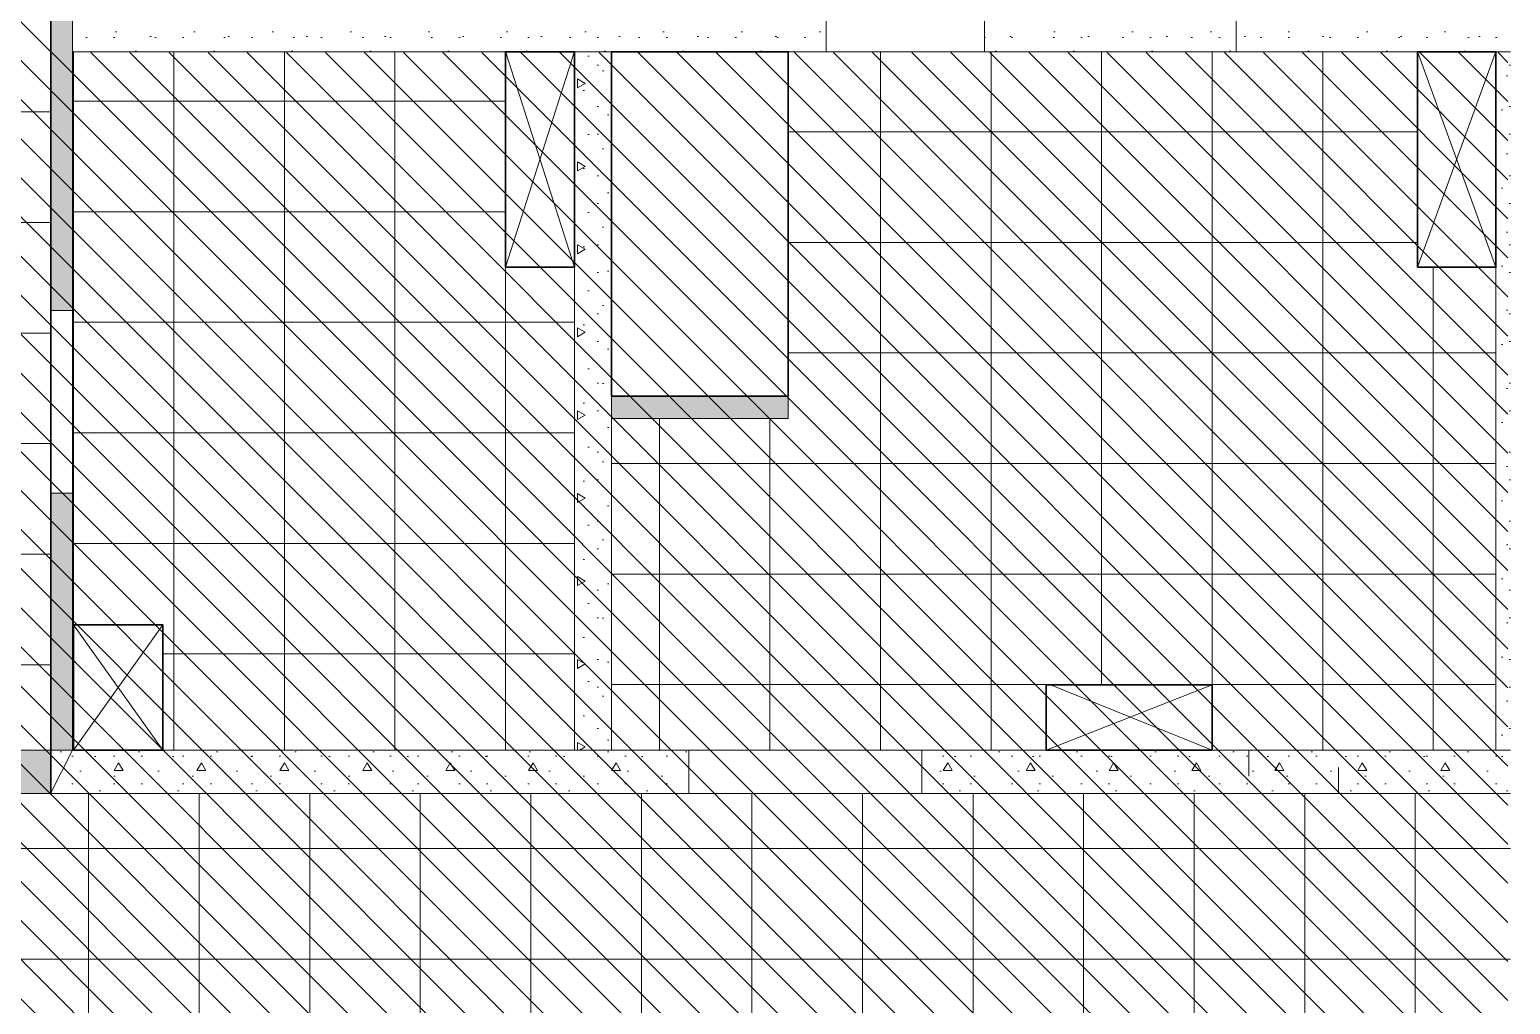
# Model space of a CAD drawing. Header units: millimetres. Extents: x -13681 to 12078, y -5706 to 16092.
# Drawn here: x 4042 to 12078, y 2628 to 7918 of the extents above; entities that cross this region are included whole.
import ezdxf

# ---------------------------------------------------------------- set-up
doc = ezdxf.new("R2010")
doc.units = ezdxf.units.MM
doc.linetypes.add('DASHED2', pattern=[9.525, 6.35, -3.175])
doc.linetypes.add('IMPORT-Small Dashed _2_', pattern=[282.222222, 141.111111, -141.111111])
for name, color, linetype, lineweight in [('A-Des_ Ceiling', 7, 'Continuous', 13), ('A-Des_ Ceiling_Pen_No__19', 7, 'Continuous', 13), ('A-Des_ Ceiling_Pen_No__5', 171, 'Continuous', 18), ('A-Des_ Ceiling_Pen_No__89', 123, 'Continuous', 13), ('A-Des_ Columns_Pen_No__183', 20, 'Continuous', 18), ('A-Des_ Columns_Pen_No__28', 14, 'Continuous', 35), ('A-Des_ Walls', 7, 'Continuous', 13), ('A-Des_ Walls_Pen_No__221', 10, 'Continuous', 13), ('A-Des_ Walls_Pen_No__27', 7, 'Continuous', 13), ('A-Des_ Walls_Pen_No__87', 251, 'Continuous', 13), ('A-DETL-____-OTLN', 10, 'Continuous', 13), ('A-DETL-GENF-OTLN', 92, 'Continuous', 25), ('L40 Reflected Ceiling Plans_GF Existing Ground Presentation Plan_2_dwg', 8, 'Continuous', 13)]:
    doc.layers.add(name, color=color, linetype=linetype, lineweight=lineweight)
pattern_1 = [(270, (0, 0), (779.423, 5e-14), [48.75, -401.25]), (270, (389.7, -225), (779.423, 5e-14), [48.75, -401.25]), (330, (0, 0), (389.71, 675), [48.75, -401.25]), (330, (0, -450), (389.71, 675), [48.75, -401.25]), (30, (0, -48.75), (-389.71, 675), [48.75, -401.25]), (30, (0, -498.75), (-389.71, 675), [48.75, -401.25]), (270, (75, 0), (150, 9e-15), [0, -150, 0, -225]), (315, (75, -75), (106.066, 106.066), [0, -112.5, 0, -187.5])]
pattern_2 = [(180, (0, 0), (1e-13, 779.423), [48.75, -401.25]), (180, (-225, -389.7), (1e-13, 779.423), [48.75, -401.25]), (240, (0, 0), (-675, 389.71), [48.75, -401.25]), (240, (-450, 0), (-675, 389.71), [48.75, -401.25]), (300, (-48.75, 0), (675, 389.71), [48.75, -401.25]), (300, (-498.75, 0), (675, 389.71), [48.75, -401.25]), (180, (0, -75), (2e-14, 150), [0, -150, 0, -225]), (225, (-75, -75), (-106.066, 106.066), [0, -112.5, 0, -187.5])]
pattern_3 = [(0, (0, 0), (0, 779.423), [48.75, -401.25]), (0, (225, 389.7), (0, 779.423), [48.75, -401.25]), (60, (0, 0), (-675, 389.71), [48.75, -401.25]), (60, (450, 0), (-675, 389.71), [48.75, -401.25]), (120, (48.75, 0), (675, 389.71), [48.75, -401.25]), (120, (498.75, 0), (675, 389.71), [48.75, -401.25]), (0, (0, 75), (0, 150), [0, -150, 0, -225]), (45, (75, 75), (-106.066, 106.066), [0, -112.5, 0, -187.5])]

# ---------------------------------------------------------------- blocks, each defined once
blk = doc.blocks.new('L40 Reflected Ceiling Plans_GF Existing Ground Presentation Plan_2_dwg_Slab_22_4-12208791-Existing Enlarged Layout 1 RCP')
at = {"layer": 'A-Des_ Ceiling'}
h = blk.add_hatch(dxfattribs=at)
h.set_pattern_fill('FP_9', color=253, style=0, pattern_type=2)
h.set_pattern_definition([(0, (10459.7, 4363.3), (0, 600), []), (90, (10459.7, 4363.3), (-600, 4e-14), [])])
h.paths.add_polyline_path([(8884.7, 4008.3), (9559.7, 4008.3), (9559.7, 4363.3), (10459.7, 4363.3), (10459.7, 4008.3), (11999.7, 4008.3), (11999.7, 6628.3), (11574.7, 6628.3), (11574.7, 7798.3), (8159.7, 7798.3), (8159.7, 5808.3), (7199.7, 5808.3), (7199.7, 4008.3), (8820.2, 4008.3)])
at = {"layer": 'A-Des_ Ceiling_Pen_No__89', "color": 253}
for p, q in [((8364.7, 7798.3), (8159.7, 7798.3)), ((8159.7, 7798.3), (8159.7, 7793.4)), ((9224.7, 7798.3), (8364.7, 7798.3)), ((11574.7, 7798.3), (9224.7, 7798.3)), ((11574.7, 7793.4), (11574.7, 7798.3)), ((8159.7, 7793.4), (8159.7, 5928.3)), ((7619.7, 4008.3), (8884.7, 4008.3)), ((8884.7, 4008.3), (9559.7, 4008.3))]:
    blk.add_line(p, q, dxfattribs=at)
at = {"layer": 'A-Des_ Ceiling_Pen_No__89', "color": 253, "flags": 128}
for points in [[(11999.7, 6628.3), (11574.7, 6628.3), (11574.7, 7793.4)], [(10459.7, 4008.3), (11999.7, 4008.3), (11999.7, 6628.3)], [(8159.7, 5928.3), (8159.7, 5808.3), (7199.7, 5808.3)], [(7199.7, 5808.3), (7199.7, 4008.3), (7619.7, 4008.3)], [(9559.7, 4008.3), (9559.7, 4363.3), (10459.7, 4363.3), (10459.7, 4008.3)]]:
    blk.add_lwpolyline(points, dxfattribs=at)
blk = doc.blocks.new('L40 Reflected Ceiling Plans_GF Existing Ground Presentation Plan_2_dwg_Slab_23_4-12208792-Existing Enlarged Layout 1 RCP')
at = {"layer": 'A-Des_ Ceiling'}
h = blk.add_hatch(dxfattribs=at)
h.set_pattern_fill('FP_10', color=253, style=0, pattern_type=2)
h.set_pattern_definition([(0, (6624.7, 6329.8), (0, 600), []), (90, (6624.7, 6329.8), (-600, 4e-14), [])])
h.paths.add_polyline_path([(5639.1, 4008.3), (6999.7, 4008.3), (6999.7, 6628.3), (6624.7, 6628.3), (6624.7, 7798.3), (4279.7, 7798.3), (4279.7, 4688.3), (4764.7, 4688.3), (4764.7, 4008.3)])
at = {"layer": 'A-Des_ Ceiling_Pen_No__89', "color": 253}
for p, q in [((6624.7, 7798.3), (4279.7, 7798.3)), ((4279.7, 7798.3), (4279.7, 7793.4)), ((6624.7, 7793.4), (6624.7, 7798.3)), ((4279.7, 7793.4), (4279.7, 4688.3))]:
    blk.add_line(p, q, dxfattribs=at)
at = {"layer": 'A-Des_ Ceiling_Pen_No__89', "color": 253, "flags": 128}
for points in [[(6999.7, 6628.3), (6624.7, 6628.3), (6624.7, 7793.4)], [(4764.7, 4008.3), (6999.7, 4008.3), (6999.7, 6628.3)], [(4279.7, 4688.3), (4764.7, 4688.3), (4764.7, 4008.3)]]:
    blk.add_lwpolyline(points, dxfattribs=at)
blk = doc.blocks.new('L40 Reflected Ceiling Plans_GF Existing Ground Presentation Plan_2_dwg_Slab_24_4-12208793-Existing Enlarged Layout 1 RCP')
at = {"layer": 'A-Des_ Ceiling'}
h = blk.add_hatch(dxfattribs=at)
h.set_pattern_fill('FP_11', color=253, style=0, pattern_type=2)
h.set_pattern_definition([(0, (22361.76, 2873.3), (0, 600), []), (90, (22361.76, 2873.3), (-600, 4e-14), [])])
h.paths.add_polyline_path([(5639.1, 1373.3), (12078.4, 1373.3), (12078.4, 3773.3), (-10965.3, 3773.3), (-10965.3, 1373.3), (4274.7, 1373.3)])
at = {"layer": 'A-Des_ Ceiling_Pen_No__89', "color": 253}
for p, q in [((4154.7, 3773.3), (2189.7, 3773.3)), ((8884.7, 3773.3), (7619.7, 3773.3)), ((12064.6, 3773.3), (8884.7, 3773.3)), ((12078.4, 3773.3), (12064.6, 3773.3))]:
    blk.add_line(p, q, dxfattribs=at)
at = {"layer": 'A-Des_ Ceiling_Pen_No__89', "color": 253, "flags": 128}
blk.add_lwpolyline([(7619.7, 3773.3), (4159.7, 3773.3), (4154.7, 3773.3)], dxfattribs=at)
blk = doc.blocks.new('L40 Reflected Ceiling Plans_GF Existing Ground Presentation Plan_2_dwg_Slab_25_4-12208794-Existing Enlarged Layout 1 RCP')
at = {"layer": 'A-Des_ Ceiling'}
h = blk.add_hatch(dxfattribs=at)
h.set_pattern_fill('FP_12', color=253, style=0, pattern_type=2)
h.set_pattern_definition([(0, (3174.7, 5071.1), (0, 600), []), (90, (3174.7, 5071.1), (-600, 4e-14), [])])
h.paths.add_polyline_path([(2189.7, 4008.3), (4159.7, 4008.3), (4159.7, 14118.3), (2189.7, 14118.3), (2189.7, 14113.3), (1269.7, 14113.3), (1269.7, 10098.3), (2189.7, 10098.3), (2189.7, 4953.3)])
at = {"layer": 'A-Des_ Ceiling_Pen_No__89', "color": 253}
for p, q in [((1289.7, 14113.3), (1269.7, 14113.3)), ((2797.2, 14118.3), (2189.7, 14118.3)), ((4042.2, 14118.3), (2797.2, 14118.3)), ((4159.7, 14118.3), (4042.2, 14118.3)), ((4159.7, 11983.3), (4159.7, 14118.3)), ((4159.7, 11773.3), (4159.7, 11983.3)), ((4159.7, 11673), (4159.7, 11773.3)), ((4159.7, 10763), (4159.7, 11673)), ((4159.7, 6393.3), (4159.7, 10763)), ((2189.7, 9056), (2189.7, 8186)), ((2189.7, 8186), (2189.7, 7789.9)), ((2189.7, 7789.9), (2189.7, 6919.9)), ((2189.7, 6919.9), (2189.7, 6423.3)), ((2189.7, 6423.3), (2189.7, 4953.3)), ((4159.7, 5403.3), (4159.7, 6393.3)), ((4159.7, 4008.3), (4159.7, 5403.3)), ((2189.7, 4953.3), (2189.7, 4008.3)), ((2189.7, 4008.3), (2210.7, 4008.3)), ((2210.7, 4008.3), (4154.7, 4008.3)), ((4154.7, 4008.3), (4159.7, 4008.3))]:
    blk.add_line(p, q, dxfattribs=at)
at = {"layer": 'A-Des_ Ceiling_Pen_No__89', "color": 253, "flags": 128}
for points in [[(1269.7, 14113.3), (1269.7, 10098.3), (2189.7, 10098.3), (2189.7, 9056)], [(2189.7, 14118.3), (2189.7, 14113.3), (1289.7, 14113.3)]]:
    blk.add_lwpolyline(points, dxfattribs=at)
blk = doc.blocks.new('L40 Reflected Ceiling Plans_GF Existing Ground Presentation Plan_2_dwg_Wall_11_4-12208829-Existing Enlarged Layout 1 RCP')
at = {"layer": 'A-Des_ Walls'}
for points in [[(4274.7, 8038.3), (4274.7, 8133.3), (4154.7, 8133.3), (4249.7, 8058.1)], [(4274.7, 8038.3), (4274.7, 8038.3), (4154.7, 8133.3), (4154.7, 8038.3), (4249.7, 8038.3)], [(4274.7, 6393.3), (4274.7, 8038.3), (4154.7, 8038.3), (4154.7, 6393.3), (4159.7, 6393.3)], [(4154.7, 4008.3), (4274.7, 4008.3), (4274.7, 5403.3), (4154.7, 5403.3), (4154.7, 4014.8)]]:
    blk.add_hatch(color=10, dxfattribs=at).paths.add_polyline_path(points)
at = {"layer": 'A-Des_ Walls_Pen_No__27', "color": 253}
for p, q in [((4274.7, 8133.3), (4249.7, 8133.3)), ((4274.7, 7798.3), (4274.7, 8038.3)), ((4274.7, 7793.4), (4274.7, 7798.3)), ((4274.7, 4008.3), (4154.7, 4008.3))]:
    blk.add_line(p, q, dxfattribs=at)
at = {"layer": 'A-Des_ Walls_Pen_No__27', "color": 253, "flags": 128}
for points in [[(4249.7, 8133.3), (4154.7, 8133.3), (4154.7, 6393.3), (4274.7, 6393.3), (4274.7, 7793.4)], [(4154.7, 4008.3), (4154.7, 5403.3), (4274.7, 5403.3), (4274.7, 4008.3)]]:
    blk.add_lwpolyline(points, dxfattribs=at)
at = {"layer": 'A-Des_ Walls_Pen_No__87', "color": 253, "flags": 128}
for points in [[(4154.7, 6393.3), (4154.7, 5898.3), (4154.7, 5403.3)], [(4274.7, 5403.3), (4274.7, 5898.3), (4274.7, 6393.3)]]:
    blk.add_lwpolyline(points, dxfattribs=at)
blk = doc.blocks.new('L40 Reflected Ceiling Plans_GF Existing Ground Presentation Plan_2_dwg_Wall_38_4-12208873-Existing Enlarged Layout 1 RCP')
at = {"layer": 'A-Des_ Walls'}
h = blk.add_hatch(dxfattribs=at)
h.set_pattern_fill('FP_20', color=253, style=0, pattern_type=2)
h.set_pattern_definition(pattern_1)
h.paths.add_polyline_path([(6999.7, 4008.3), (7199.7, 4008.3), (7199.7, 7798.3), (6999.7, 7798.3), (6999.7, 5193.1)])
at = {"layer": 'A-Des_ Walls', "color": 253}
for p, q in [((7199.7, 7798.3), (6999.7, 7798.3)), ((6999.7, 7798.3), (6999.7, 7793.4)), ((7199.7, 7793.4), (7199.7, 7798.3)), ((6999.7, 7793.4), (6999.7, 4008.3)), ((7199.7, 5928.3), (7199.7, 7793.4)), ((7199.7, 5808.3), (7199.7, 5928.3)), ((7199.7, 4008.3), (7199.7, 5808.3)), ((6999.7, 4008.3), (7199.7, 4008.3))]:
    blk.add_line(p, q, dxfattribs=at)
at = {"layer": 'A-Des_ Walls_Pen_No__27', "color": 253}
for p, q in [((6999.7, 7798.3), (6999.7, 7793.4)), ((7199.7, 7793.4), (7199.7, 7798.3)), ((6999.7, 7793.4), (6999.7, 4008.3)), ((7199.7, 5928.3), (7199.7, 7793.4)), ((7199.7, 5808.3), (7199.7, 5928.3)), ((7199.7, 4008.3), (7199.7, 5808.3))]:
    blk.add_line(p, q, dxfattribs=at)
blk = doc.blocks.new('L40 Reflected Ceiling Plans_GF Existing Ground Presentation Plan_2_dwg_Wall_83_4-12208945-Existing Enlarged Layout 1 RCP')
at = {"layer": 'A-Des_ Walls'}
h = blk.add_hatch(dxfattribs=at)
h.set_pattern_fill('FP_18', color=253, style=0, pattern_type=2)
h.set_pattern_definition(pattern_2)
h.paths.add_polyline_path([(11999.7, 7798.3), (12078.4, 7798.3), (12078.4, 8038.3), (10589.7, 8038.3), (10589.7, 7798.3)])
at = {"layer": 'A-Des_ Walls', "color": 253}
for p, q in [((10589.7, 8038.3), (10589.7, 7798.3)), ((12078.4, 8038.3), (10589.7, 8038.3)), ((10589.7, 7798.3), (11999.7, 7798.3)), ((11999.7, 7798.3), (12078.4, 7798.3))]:
    blk.add_line(p, q, dxfattribs=at)
at = {"layer": 'A-Des_ Walls_Pen_No__27', "color": 253}
for p, q in [((12078.4, 8038.3), (10589.7, 8038.3)), ((10589.7, 7798.3), (11999.7, 7798.3))]:
    blk.add_line(p, q, dxfattribs=at)
blk = doc.blocks.new('L40 Reflected Ceiling Plans_GF Existing Ground Presentation Plan_2_dwg_Wall_93_4-12208957-Existing Enlarged Layout 1 RCP')
at = {"layer": 'A-Des_ Walls'}
h = blk.add_hatch(dxfattribs=at)
h.set_pattern_fill('FP_20', color=253, style=0, pattern_type=2)
h.set_pattern_definition(pattern_1)
h.paths.add_polyline_path([(11999.7, 4008.3), (12078.4, 4008.3), (12078.4, 7798.3), (11999.7, 7798.3), (11999.7, 5193.1)])
at = {"layer": 'A-Des_ Walls', "color": 253}
for p, q in [((11999.7, 7793.4), (11999.7, 4008.3)), ((11999.7, 4008.3), (12064.6, 4008.3)), ((12064.6, 4008.3), (12078.4, 4008.3))]:
    blk.add_line(p, q, dxfattribs=at)
at = {"layer": 'A-Des_ Walls', "color": 253, "flags": 128}
blk.add_lwpolyline([(12078.4, 7798.3), (11999.7, 7798.3), (11999.7, 7793.4)], dxfattribs=at)
at = {"layer": 'A-Des_ Walls_Pen_No__27', "color": 253}
for p, q in [((11999.7, 7798.3), (11999.7, 7793.4)), ((11999.7, 7793.4), (11999.7, 4008.3))]:
    blk.add_line(p, q, dxfattribs=at)
blk = doc.blocks.new('L40 Reflected Ceiling Plans_GF Existing Ground Presentation Plan_2_dwg_Column_12_4-12209082-Existing Enlarged Layout 1 RCP')
at = {"layer": 'A-Des_ Columns_Pen_No__28', "color": 133}
for p, q in [((6999.7, 7798.3), (6624.7, 7798.3)), ((6624.7, 7798.3), (6624.7, 7793.4)), ((6999.7, 7793.4), (6999.7, 7798.3)), ((6624.7, 7793.4), (6624.7, 6628.3))]:
    blk.add_line(p, q, dxfattribs=at)
at = {"layer": 'A-Des_ Columns_Pen_No__28', "color": 133, "flags": 128}
blk.add_lwpolyline([(6624.7, 6628.3), (6999.7, 6628.3), (6999.7, 7793.4)], dxfattribs=at)
blk = doc.blocks.new('L40 Reflected Ceiling Plans_GF Existing Ground Presentation Plan_2_dwg_Column_13_4-12209083-Existing Enlarged Layout 1 RCP')
at = {"layer": 'A-Des_ Columns_Pen_No__28', "color": 133}
blk.add_line((9559.7, 4008.3), (10459.7, 4008.3), dxfattribs=at)
at = {"layer": 'A-Des_ Columns_Pen_No__28', "color": 133, "flags": 128}
blk.add_lwpolyline([(10459.7, 4008.3), (10459.7, 4363.3), (9559.7, 4363.3), (9559.7, 4008.3)], dxfattribs=at)
blk = doc.blocks.new('L40 Reflected Ceiling Plans_GF Existing Ground Presentation Plan_2_dwg_Column_15_4-12209085-Existing Enlarged Layout 1 RCP')
at = {"layer": 'A-Des_ Columns_Pen_No__28', "color": 133}
for p, q in [((8159.7, 7798.3), (7199.7, 7798.3)), ((7199.7, 7798.3), (7199.7, 7793.4)), ((8159.7, 7793.4), (8159.7, 7798.3)), ((7199.7, 7793.4), (7199.7, 5928.3)), ((8159.7, 5928.3), (8159.7, 7793.4)), ((7199.7, 5928.3), (8159.7, 5928.3))]:
    blk.add_line(p, q, dxfattribs=at)
blk = doc.blocks.new('L40 Reflected Ceiling Plans_GF Existing Ground Presentation Plan_2_dwg_Wall_166_4-12209101-Existing Enlarged Layout 1 RCP')
at = {"layer": 'A-Des_ Walls'}
blk.add_hatch(color=10, dxfattribs=at).paths.add_polyline_path([(8159.7, 5808.3), (8159.7, 5928.3), (7199.7, 5928.3), (7199.7, 5808.3)])
at = {"layer": 'A-Des_ Walls_Pen_No__27', "color": 253, "flags": 128}
blk.add_lwpolyline([(7199.7, 5808.3), (8159.7, 5808.3), (8159.7, 5928.3), (7199.7, 5928.3)], close=True, dxfattribs=at)
blk = doc.blocks.new('L40 Reflected Ceiling Plans_GF Existing Ground Presentation Plan_2_dwg_Wall_167_4-12209103-Existing Enlarged Layout 1 RCP')
at = {"layer": 'A-Des_ Walls'}
h = blk.add_hatch(dxfattribs=at)
h.set_pattern_fill('FP_18', color=253, style=0, pattern_type=2)
h.set_pattern_definition(pattern_2)
h.paths.add_polyline_path([(9224.7, 7798.3), (10589.7, 7798.3), (10589.7, 8038.3), (4274.7, 8038.3), (4274.7, 7798.3), (8364.7, 7798.3), (8364.7, 7988.3), (9224.7, 7988.3)])
at = {"layer": 'A-Des_ Walls', "color": 253, "flags": 128}
blk.add_lwpolyline([(4274.7, 7798.3), (8364.7, 7798.3), (8364.7, 7848.3), (8364.7, 7988.3), (8794.7, 7988.3), (9224.7, 7988.3), (9224.7, 7848.3), (9224.7, 7798.3), (10589.7, 7798.3), (10589.7, 8038.3), (4274.7, 8038.3)], close=True, dxfattribs=at)
at = {"layer": 'A-Des_ Walls_Pen_No__27', "color": 253}
blk.add_line((10469.7, 8038.3), (7199.7, 8038.3), dxfattribs=at)
at = {"layer": 'A-Des_ Walls_Pen_No__27', "color": 253, "flags": 128}
for points in [[(6999.7, 8038.3), (4274.7, 8038.3), (4274.7, 7798.3), (6999.7, 7798.3)], [(8364.7, 7988.3), (8364.7, 7848.3), (8364.7, 7798.3), (7199.7, 7798.3)], [(9224.7, 7988.3), (9224.7, 7848.3), (9224.7, 7798.3), (10589.7, 7798.3)]]:
    blk.add_lwpolyline(points, dxfattribs=at)
at = {"layer": 'A-Des_ Walls_Pen_No__87', "color": 253, "flags": 128}
blk.add_lwpolyline([(8364.7, 7798.3), (8794.7, 7798.3), (9224.7, 7798.3)], dxfattribs=at)
blk = doc.blocks.new('L40 Reflected Ceiling Plans_GF Existing Ground Presentation Plan_2_dwg_Wall_174_4-12209129-Existing Enlarged Layout 1 RCP')
at = {"layer": 'A-Des_ Walls'}
h = blk.add_hatch(dxfattribs=at)
h.set_pattern_fill('FP_21', color=253, style=0, pattern_type=2)
h.set_pattern_definition(pattern_3)
h.paths.add_polyline_path([(4154.7, 3773.3), (4274.7, 4008.3), (4154.7, 4008.3), (4154.7, 3825.8)])
h = blk.add_hatch(dxfattribs=at)
h.set_pattern_fill('FP_21', color=253, style=0, pattern_type=2)
h.set_pattern_definition(pattern_3)
h.paths.add_polyline_path([(7619.7, 3773.3), (7619.7, 4008.3), (4274.7, 4008.3), (4154.7, 3773.3), (5639.1, 3773.3)])
h = blk.add_hatch(dxfattribs=at)
h.set_pattern_fill('FP_21', color=253, style=0, pattern_type=2)
h.set_pattern_definition(pattern_3)
h.paths.add_polyline_path([(9109.6, 3773.3), (12078.4, 3773.3), (12078.4, 4008.3), (8884.7, 4008.3), (8884.7, 3773.3)])
at = {"layer": 'A-Des_ Walls', "color": 253}
for p, q in [((12078.4, 4008.3), (12064.6, 4008.3)), ((12064.6, 3773.3), (12078.4, 3773.3))]:
    blk.add_line(p, q, dxfattribs=at)
at = {"layer": 'A-Des_ Walls', "color": 253, "flags": 128}
for points in [[(4154.7, 4008.3), (4154.7, 3773.3), (4274.7, 4008.3)], [(4274.7, 4008.3), (4154.7, 3773.3), (7619.7, 3773.3), (7619.7, 3828.3), (7619.7, 3958.3), (7619.7, 4008.3)]]:
    blk.add_lwpolyline(points, close=True, dxfattribs=at)
for points in [[(12064.6, 4008.3), (8884.7, 4008.3), (8884.7, 3958.3), (8884.7, 3828.3)], [(8884.7, 3828.3), (8884.7, 3773.3), (12064.6, 3773.3)]]:
    blk.add_lwpolyline(points, dxfattribs=at)
at = {"layer": 'A-Des_ Walls_Pen_No__27', "color": 253}
for p, q in [((7619.7, 4008.3), (7199.7, 4008.3)), ((11999.7, 4008.3), (8884.7, 4008.3)), ((12078.4, 3773.3), (12064.6, 3773.3))]:
    blk.add_line(p, q, dxfattribs=at)
at = {"layer": 'A-Des_ Walls_Pen_No__27', "color": 253, "flags": 128}
for points in [[(7619.7, 3958.3), (7619.7, 3828.3), (7619.7, 3773.3), (4154.7, 3773.3), (4154.7, 4008.3), (4274.7, 4008.3), (6999.7, 4008.3)], [(12064.6, 3773.3), (8884.7, 3773.3), (8884.7, 3828.3), (8884.7, 3958.3)]]:
    blk.add_lwpolyline(points, dxfattribs=at)
at = {"layer": 'A-Des_ Walls_Pen_No__87', "color": 253, "flags": 128}
for points in [[(8884.7, 4008.3), (8252.2, 4008.3), (7619.7, 4008.3)], [(7619.7, 3773.3), (8252.2, 3773.3), (8884.7, 3773.3)]]:
    blk.add_lwpolyline(points, dxfattribs=at)
blk = doc.blocks.new('L40 Reflected Ceiling Plans_GF Existing Ground Presentation Plan_2_dwg_Column_33_4-12209136-Existing Enlarged Layout 1 RCP')
at = {"layer": 'A-Des_ Columns_Pen_No__28', "color": 133, "flags": 128}
blk.add_lwpolyline([(4279.7, 4008.3), (4764.7, 4008.3), (4764.7, 4688.3), (4279.7, 4688.3)], close=True, dxfattribs=at)
blk = doc.blocks.new('L40 Reflected Ceiling Plans_GF Existing Ground Presentation Plan_2_dwg_Column_35_4-12209138-Existing Enlarged Layout 1 RCP')
at = {"layer": 'A-Des_ Columns_Pen_No__28', "color": 133}
blk.add_line((11574.7, 7793.4), (11574.7, 6628.3), dxfattribs=at)
at = {"layer": 'A-Des_ Columns_Pen_No__28', "color": 133, "flags": 128}
for points in [[(11999.7, 7793.4), (11999.7, 7798.3), (11574.7, 7798.3), (11574.7, 7793.4)], [(11574.7, 6628.3), (11999.7, 6628.3), (11999.7, 7793.4)]]:
    blk.add_lwpolyline(points, dxfattribs=at)
blk = doc.blocks.new('L40 Reflected Ceiling Plans_GF Existing Ground Presentation Plan_2_dwg-12074158-Existing Enlarged Layout 1 RCP')
at = {"layer": 'A-Des_ Ceiling_Pen_No__19'}
blk.add_hatch(color=10, dxfattribs=at).paths.add_polyline_path([(4159.7, 3773.3), (4159.7, 4008.3), (2189.7, 4008.3), (2189.7, 3773.3), (4154.7, 3773.3)])
at = {"layer": 'A-Des_ Ceiling_Pen_No__5', "color": 53}
for p, q in [((4154.7, 4008.3), (2210.7, 4008.3)), ((4159.7, 4008.3), (4154.7, 4008.3)), ((4159.7, 3783.1), (4159.7, 4008.3)), ((4159.7, 3773.3), (4159.7, 3783.1)), ((2189.7, 3773.3), (4154.7, 3773.3)), ((4154.7, 3773.3), (4159.7, 3773.3))]:
    blk.add_line(p, q, dxfattribs=at)
at = {"layer": 'A-Des_ Columns_Pen_No__183', "color": 53}
for p, q in [((6626.3, 7793.4), (6624.7, 7798.3)), ((6998.1, 7793.4), (6999.7, 7798.3)), ((11576.5, 7793.4), (11574.7, 7798.3)), ((11997.9, 7793.4), (11999.7, 7798.3)), ((6624.7, 6628.3), (6998.1, 7793.4)), ((6999.7, 6628.3), (6626.3, 7793.4)), ((11574.7, 6628.3), (11997.9, 7793.4)), ((11999.7, 6628.3), (11576.5, 7793.4)), ((4279.7, 4008.3), (4764.7, 4688.3)), ((4764.7, 4008.3), (4279.7, 4688.3)), ((9559.7, 4008.3), (10459.7, 4363.3)), ((10459.7, 4008.3), (9581.8, 4363.3))]:
    blk.add_line(p, q, dxfattribs=at)
at = {"layer": 'A-Des_ Walls_Pen_No__221', "color": 253, "linetype": 'IMPORT-Small Dashed _2_'}
for p, q in [((11146.2, 4008.3), (10659.4, 4008.3)), ((10659.4, 4008.3), (10659.4, 3773.3)), ((11146.2, 3773.3), (11146.2, 4008.3)), ((10659.4, 3773.3), (11146.2, 3773.3))]:
    blk.add_line(p, q, dxfattribs=at)
for name in ['L40 Reflected Ceiling Plans_GF Existing Ground Presentation Plan_2_dwg_Slab_25_4-12208794-Existing Enlarged Layout 1 RCP', 'L40 Reflected Ceiling Plans_GF Existing Ground Presentation Plan_2_dwg_Wall_11_4-12208829-Existing Enlarged Layout 1 RCP', 'L40 Reflected Ceiling Plans_GF Existing Ground Presentation Plan_2_dwg_Wall_167_4-12209103-Existing Enlarged Layout 1 RCP', 'L40 Reflected Ceiling Plans_GF Existing Ground Presentation Plan_2_dwg_Wall_83_4-12208945-Existing Enlarged Layout 1 RCP', 'L40 Reflected Ceiling Plans_GF Existing Ground Presentation Plan_2_dwg_Slab_23_4-12208792-Existing Enlarged Layout 1 RCP', 'L40 Reflected Ceiling Plans_GF Existing Ground Presentation Plan_2_dwg_Column_12_4-12209082-Existing Enlarged Layout 1 RCP', 'L40 Reflected Ceiling Plans_GF Existing Ground Presentation Plan_2_dwg_Wall_38_4-12208873-Existing Enlarged Layout 1 RCP', 'L40 Reflected Ceiling Plans_GF Existing Ground Presentation Plan_2_dwg_Slab_22_4-12208791-Existing Enlarged Layout 1 RCP', 'L40 Reflected Ceiling Plans_GF Existing Ground Presentation Plan_2_dwg_Column_15_4-12209085-Existing Enlarged Layout 1 RCP', 'L40 Reflected Ceiling Plans_GF Existing Ground Presentation Plan_2_dwg_Column_35_4-12209138-Existing Enlarged Layout 1 RCP', 'L40 Reflected Ceiling Plans_GF Existing Ground Presentation Plan_2_dwg_Wall_93_4-12208957-Existing Enlarged Layout 1 RCP', 'L40 Reflected Ceiling Plans_GF Existing Ground Presentation Plan_2_dwg_Wall_166_4-12209101-Existing Enlarged Layout 1 RCP', 'L40 Reflected Ceiling Plans_GF Existing Ground Presentation Plan_2_dwg_Column_33_4-12209136-Existing Enlarged Layout 1 RCP', 'L40 Reflected Ceiling Plans_GF Existing Ground Presentation Plan_2_dwg_Column_13_4-12209083-Existing Enlarged Layout 1 RCP', 'L40 Reflected Ceiling Plans_GF Existing Ground Presentation Plan_2_dwg_Wall_174_4-12209129-Existing Enlarged Layout 1 RCP', 'L40 Reflected Ceiling Plans_GF Existing Ground Presentation Plan_2_dwg_Slab_24_4-12208793-Existing Enlarged Layout 1 RCP']:
    blk.add_blockref(name, (0, 0))

msp = doc.modelspace()

# ---------------------------------------------------------------- hatches: boundary and pattern name
at = {"layer": 'A-DETL-GENF-OTLN', "lineweight": 13}
h = msp.add_hatch(dxfattribs=at)
h.set_pattern_fill('FP_23', color=130, style=0, pattern_type=2)
h.set_pattern_definition([(135, (-99.47, -36.2), (-106.066, -106.066), [])])
h.paths.add_polyline_path([(12064.6, 1373.3), (12064.6, 7793.4), (4159.7, 7793.4), (4159.7, 11983.3), (8349.7, 11983.3), (8349.7, 10179), (10508.2, 10179), (10508.2, 14179), (1289.7, 14179), (1289.7, 10179), (2210.7, 10179), (2210.7, 3825.8), (-929.5, 3825.8), (-929.5, 7793.4), (-3541.9, 7793.4), (-3541.9, 3825.8), (-10849.9, 3825.8), (-10849.9, 1373.3), (5639.1, 1373.3)])

# ---------------------------------------------------------------- linework, layer by layer
at = {"layer": 'A-DETL-____-OTLN', "color": 18, "linetype": 'DASHED2', "true_color": 0x000000}
msp.add_spline([(4460.5, 10519.2), (4328.6, 10203.4), (4457.1, 9585.8), (1792.9, 6946.6)], degree=3, dxfattribs=at)

# ---------------------------------------------------------------- block references
at = {"layer": 'L40 Reflected Ceiling Plans_GF Existing Ground Presentation Plan_2_dwg', "color": 253}
msp.add_blockref('L40 Reflected Ceiling Plans_GF Existing Ground Presentation Plan_2_dwg-12074158-Existing Enlarged Layout 1 RCP', (0, 0), dxfattribs=at)

doc.saveas('drawing.dxf')
